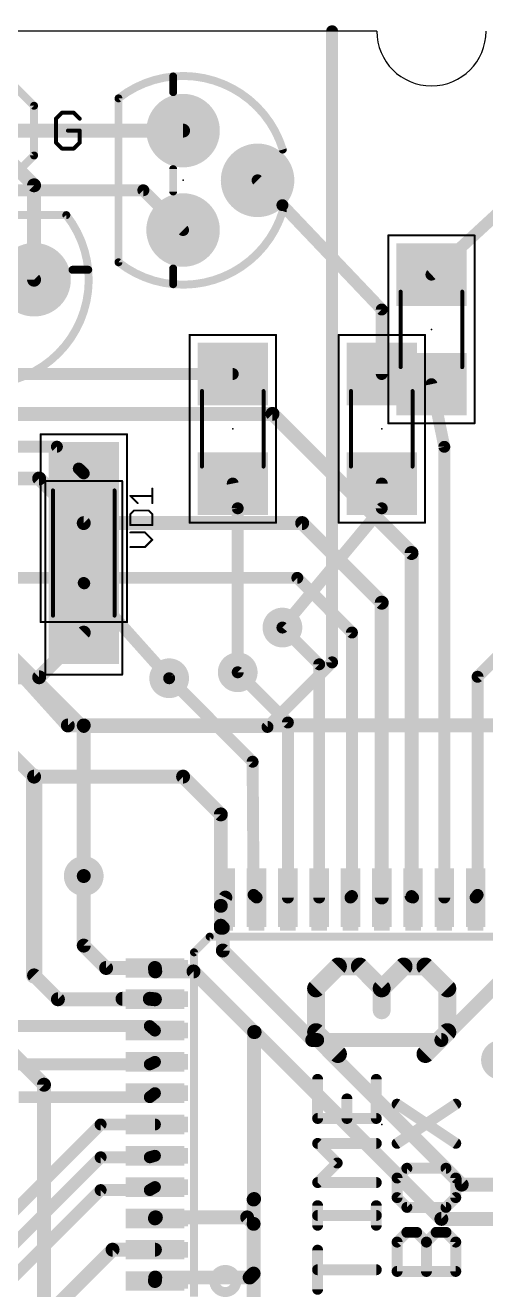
# Model space of a CAD drawing. Extents: x 0 to 91.2, y 0 to 65.1.
# Drawn here: x 22.64 to 34.41, y 32.61 to 64.92 of the extents above; entities that cross this region are included whole.
import ezdxf

# ---------------------------------------------------------------- set-up
doc = ezdxf.new("R2010")
doc.units = 0
for name, color, linetype in [('1', 22, 'CONTINUOUS'), ('16', 175, 'CONTINUOUS'), ('17', 82, 'CONTINUOUS'), ('18', 82, 'CONTINUOUS'), ('20', 7, 'CONTINUOUS'), ('21', 253, 'CONTINUOUS'), ('23', 7, 'CONTINUOUS'), ('24', 7, 'CONTINUOUS'), ('25', 253, 'CONTINUOUS'), ('39', 22, 'CONTINUOUS'), ('40', 175, 'CONTINUOUS'), ('51', 253, 'CONTINUOUS'), ('52', 253, 'CONTINUOUS')]:
    doc.layers.add(name, color=color, linetype=linetype)

# ---------------------------------------------------------------- blocks, each defined once
blk = doc.blocks.new('RECT')
blk.add_solid([(-0.5, -0.5), (0.5, -0.5), (-0.5, 0.5), (0.5, 0.5)])
blk = doc.blocks.new('ROUNDP')
at = {"const_width": 0.5}
blk.add_lwpolyline([(0, -0.25, 1), (0, 0.25, 1), (0, -0.25)], format="xyb", dxfattribs=at)
blk = doc.blocks.new('ROUNDV')
at = {"const_width": 0.5}
blk.add_lwpolyline([(0, -0.25, 1), (0, 0.25, 1), (0, -0.25)], format="xyb", dxfattribs=at)

msp = doc.modelspace()

# ---------------------------------------------------------------- linework, layer by layer
at = {"layer": '1'}
for points, const_width in [([(26.67, 62.23), (21.717, 62.23)], 0.3556), ([(36.319, 61.595), (33.02, 58.55)], 0.3048), ([(18.034, 60.706), (25.654, 60.706)], 0.3048), ([(25.654, 60.706), (26.67, 59.69)], 0.3048), ([(22.86, 58.42), (21.336, 59.944)], 0.3556), ([(33.35, 54.15), (33.02, 55.75)], 0.3048), ([(17.269, 54.991), (28.956, 54.991)], 0.3556), ([(28.956, 54.991), (32.512, 51.435)], 0.3556), ([(33.35, 42.63), (33.35, 54.15)], 0.3048), ([(17.91, 53.34), (22.99, 53.34)], 0.3556), ([(22.99, 53.34), (24.13, 52.2)], 0.3556), ([(38.8112, 52.8828), (34.2011, 48.2727)], 0.3048), ([(24.13, 52.2), (29.715, 52.2)], 0.3556), ([(29.715, 52.2), (31.75, 50.165)], 0.3556), ([(32.512, 51.435), (32.512, 42.668)], 0.3556), ([(14.097, 50.8), (29.591, 50.8)], 0.3048), ([(29.591, 50.8), (30.988, 49.403)], 0.3048), ([(31.75, 50.165), (31.75, 42.63)], 0.3556), ([(22.99, 48.26), (24.13, 49.4)], 0.3556), ([(30.15, 48.59), (29.21, 49.53)], 0.3048), ([(30.988, 49.403), (30.988, 42.668)], 0.3048), ([(29.35, 47.104), (28.067, 48.387)], 0.3048), ([(30.15, 42.63), (30.15, 48.59)], 0.3048), ([(22.86, 45.72), (20.32, 48.26)], 0.3556), ([(20.32, 48.26), (22.99, 48.26)], 0.3556), ([(26.3144, 48.2346), (28.448, 46.101)], 0.3048), ([(34.2011, 48.2727), (34.2011, 42.6974)], 0.3048), ([(29.35, 42.63), (29.35, 47.104)], 0.3048), ([(28.448, 46.101), (28.4734, 42.6974)], 0.3048), ([(22.86, 40.64), (22.86, 45.72)], 0.4166), ([(26.67, 45.72), (22.86, 45.72)], 0.3556), ([(27.6352, 44.7548), (26.67, 45.72)], 0.3556), ([(27.6352, 42.418), (27.6352, 44.7548)], 0.3556), ([(24.13, 41.402), (24.13, 43.18)], 0.3556), ([(27.6352, 42.418), (27.75, 42.63)], 0.3556), ([(28.4734, 42.6974), (28.55, 42.63)], 0.3048), ([(30.988, 42.668), (30.95, 42.63)], 0.3048), ([(32.512, 42.668), (32.55, 42.63)], 0.3048), ([(34.2011, 42.6974), (34.15, 42.63)], 0.3048), ([(27.6352, 42.418), (27.6352, 41.91)], 0.3556), ([(27.6352, 41.91), (27.6352, 41.8592)], 0.3556), ([(27.686, 41.8592), (27.6352, 41.91)], 0.3556), ([(27.686, 41.275), (27.686, 41.8592)], 0.3556), ([(24.702, 40.83), (24.13, 41.402)], 0.3556), ([(29.972, 38.989), (27.686, 41.275)], 0.3556), ([(35.7378, 41.4528), (33.274, 38.989)], 0.3556), ([(23.47, 40.03), (22.86, 40.64)], 0.3556), ([(25.95, 40.83), (24.702, 40.83)], 0.3556), ([(25.9588, 40.7416), (25.95, 40.83)], 0.3556), ([(26.9367, 40.7416), (25.9588, 40.7416)], 0.3556), ([(28.4861, 39.1922), (26.9367, 40.7416)], 0.3556), ([(25.95, 40.03), (23.47, 40.03)], 0.3556), ([(25.8191, 40.0431), (25.1206, 40.0431)], 0.3556), ([(25.8191, 40.0431), (25.95, 40.03)], 0.3556), ([(20.2311, 39.3446), (25.8191, 39.3446)], 0.3048), ([(25.8191, 39.3446), (25.95, 39.23)], 0.3048), ([(28.4861, 39.1922), (28.4861, 34.925)], 0.3556), ([(28.4861, 39.1922), (28.4988, 39.1922)], 0.3556), ([(28.4988, 39.1922), (33.274, 34.417)], 0.3556), ([(29.972, 38.989), (30.099, 38.989)], 0.3556), ([(33.274, 38.989), (30.099, 38.989)], 0.3556), ([(30.099, 38.989), (33.7947, 35.2933)], 0.3556), ([(21.9075, 38.3667), (25.8191, 38.3667)], 0.3048), ([(25.8191, 38.3667), (25.95, 38.43)], 0.3048), ([(22.4663, 37.5285), (25.8191, 37.5285)], 0.3048), ([(25.8191, 37.5285), (25.95, 37.63)], 0.3048), ([(17.4371, 29.7053), (24.5618, 36.83)], 0.3048), ([(24.5618, 36.83), (25.95, 36.83)], 0.3048), ([(20.2311, 31.6611), (24.5618, 35.9918)], 0.3048), ([(24.5618, 35.9918), (25.8191, 35.9918)], 0.3048), ([(25.8191, 35.9918), (25.95, 36.03)], 0.3048), ([(21.4884, 32.0802), (24.5618, 35.1536)], 0.3048), ([(24.5618, 35.1536), (25.8191, 35.1536)], 0.3048), ([(25.8191, 35.1536), (25.95, 35.23)], 0.3048), ([(37.4142, 35.2933), (33.7947, 35.2933)], 0.3556), ([(28.4861, 34.925), (28.4734, 34.9123)], 0.3556), ([(28.4734, 34.29), (28.4734, 34.9123)], 0.3556), ([(25.9588, 34.4551), (25.95, 34.43)], 0.3556), ([(25.9751, 34.4551), (25.95, 34.43)], 0.3556), ([(25.9588, 34.4551), (28.3083, 34.4551)], 0.3556), ([(28.3083, 34.4551), (28.4734, 34.29)], 0.3556), ([(33.274, 34.417), (37.537, 34.417)], 0.3556), ([(28.4734, 33.02), (28.4734, 34.29)], 0.3556), ([(24.867, 33.63), (23.114, 31.877)], 0.3556), ([(25.95, 33.63), (24.867, 33.63)], 0.3556), ([(25.9588, 32.9184), (25.95, 32.83)], 0.3556), ([(25.9588, 32.9184), (28.3718, 32.9184)], 0.3556), ([(28.3718, 32.9184), (28.4734, 33.02)], 0.3556), ([(28.4734, 31.1023), (28.4734, 33.02)], 0.3556)]:
    msp.add_lwpolyline(points, dxfattribs=dict(at, const_width=const_width))
for points, const_width in [([(26.67, 62.1411, 1), (26.67, 62.3189)], 0.1778), ([(25.7079, 60.7599, 1), (25.6001, 60.6521)], 0.1524), ([(25.654, 60.6298, 1), (25.654, 60.7822)], 0.1524), ([(26.6161, 59.6361, 1), (26.7239, 59.7439)], 0.1524), ([(22.7971, 58.3571, 1), (22.9229, 58.4829)], 0.1778), ([(32.9683, 58.606, 1), (33.0717, 58.494)], 0.1524), ([(33.0946, 55.7654, 1), (32.9454, 55.7346)], 0.1524), ([(29.0189, 55.0539, 1), (28.8931, 54.9281)], 0.1778), ([(28.956, 54.9021, 1), (28.956, 55.0799)], 0.1778), ([(33.4262, 54.15, 1), (33.2738, 54.15)], 0.1524), ([(33.2754, 54.1346, 1), (33.4246, 54.1654)], 0.1524), ([(23.0529, 53.4029, 1), (22.9271, 53.2771)], 0.1778), ([(22.99, 53.2511, 1), (22.99, 53.4289)], 0.1778), ([(24.13, 52.2889, 1), (24.13, 52.1111)], 0.1778), ([(24.0671, 52.1371, 1), (24.1929, 52.2629)], 0.1778), ([(29.7779, 52.2629, 1), (29.6521, 52.1371)], 0.1778), ([(29.715, 52.1111, 1), (29.715, 52.2889)], 0.1778), ([(32.6009, 51.435, 1), (32.4231, 51.435)], 0.1778), ([(32.4491, 51.3721, 1), (32.5749, 51.4979)], 0.1778), ([(29.6449, 50.8539, 1), (29.5371, 50.7461)], 0.1524), ([(29.591, 50.7238, 1), (29.591, 50.8762)], 0.1524), ([(31.8389, 50.165, 1), (31.6611, 50.165)], 0.1778), ([(31.6871, 50.1021, 1), (31.8129, 50.2279)], 0.1778), ([(24.1929, 49.3371, 1), (24.0671, 49.4629)], 0.1778), ([(29.2639, 49.5839, 1), (29.1561, 49.4761)], 0.1524), ([(31.0642, 49.403, 1), (30.9118, 49.403)], 0.1524), ([(30.9341, 49.3491, 1), (31.0419, 49.4569)], 0.1524), ([(28.1209, 48.4409, 1), (28.0131, 48.3331)], 0.1524), ([(30.2262, 48.59, 1), (30.0738, 48.59)], 0.1524), ([(30.0961, 48.5361, 1), (30.2039, 48.6439)], 0.1524), ([(22.9271, 48.3229, 1), (23.0529, 48.1971)], 0.1778), ([(22.99, 48.1711, 1), (22.99, 48.3489)], 0.1778), ([(26.3683, 48.2885, 1), (26.2605, 48.1807)], 0.1524), ([(34.2773, 48.2727, 1), (34.1249, 48.2727)], 0.1524), ([(34.1472, 48.3266, 1), (34.255, 48.2188)], 0.1524), ([(29.4262, 47.104, 1), (29.2738, 47.104)], 0.1524), ([(29.2961, 47.0501, 1), (29.4039, 47.1579)], 0.1524), ([(28.5242, 46.1016, 1), (28.3718, 46.1004)], 0.1524), ([(28.3941, 46.0471, 1), (28.5019, 46.1549)], 0.1524), ([(22.9641, 45.72, 1), (22.7559, 45.72)], 0.2083), ([(22.86, 45.8089, 1), (22.86, 45.6311)], 0.1778), ([(26.7329, 45.7829, 1), (26.6071, 45.6571)], 0.1778), ([(26.67, 45.6311, 1), (26.67, 45.8089)], 0.1778), ([(22.7971, 45.6571, 1), (22.9229, 45.7829)], 0.1778), ([(27.7241, 44.7548, 1), (27.5463, 44.7548)], 0.1778), ([(27.5723, 44.6919, 1), (27.6981, 44.8177)], 0.1778), ([(24.2189, 43.18, 1), (24.0411, 43.18)], 0.1778), ([(27.8282, 42.5877, 1), (27.6718, 42.6723)], 0.1778), ([(28.5237, 42.7546, 1), (28.4231, 42.6402)], 0.1524), ([(28.3972, 42.6968, 1), (28.5496, 42.698)], 0.1524), ([(28.4997, 42.5728, 1), (28.6003, 42.6872)], 0.1524), ([(29.2738, 42.63, 1), (29.4262, 42.63)], 0.1524), ([(30.0738, 42.63, 1), (30.2262, 42.63)], 0.1524), ([(30.8961, 42.6839, 1), (31.0039, 42.5761)], 0.1524), ([(30.9118, 42.668, 1), (31.0642, 42.668)], 0.1524), ([(31.0419, 42.6141, 1), (30.9341, 42.7219)], 0.1524), ([(31.6611, 42.63, 1), (31.8389, 42.63)], 0.1778), ([(32.4231, 42.668, 1), (32.6009, 42.668)], 0.1778), ([(32.5659, 42.7219, 1), (32.4581, 42.6141)], 0.1524), ([(32.4961, 42.5761, 1), (32.6039, 42.6839)], 0.1524), ([(33.2738, 42.63, 1), (33.4262, 42.63)], 0.1524), ([(34.0893, 42.676, 1), (34.2107, 42.584)], 0.1524), ([(34.1249, 42.6974, 1), (34.2773, 42.6974)], 0.1524), ([(34.2618, 42.6514, 1), (34.1404, 42.7434)], 0.1524), ([(27.7241, 42.418, 1), (27.5463, 42.418)], 0.1778), ([(27.557, 42.4603, 1), (27.7134, 42.3757)], 0.1778), ([(27.5463, 42.418, 1), (27.7241, 42.418)], 0.1778), ([(27.6981, 41.9729, 1), (27.5723, 41.8471)], 0.1778), ([(27.7241, 41.91, 1), (27.5463, 41.91)], 0.1778), ([(27.7749, 41.8592, 1), (27.5971, 41.8592)], 0.1778), ([(27.6231, 41.7963, 1), (27.7489, 41.9221)], 0.1778), ([(27.5463, 41.91, 1), (27.7241, 41.91)], 0.1778), ([(27.5463, 41.8592, 1), (27.7241, 41.8592)], 0.1778), ([(24.1929, 41.4649, 1), (24.0671, 41.3391)], 0.1778), ([(24.0411, 41.402, 1), (24.2189, 41.402)], 0.1778), ([(27.7489, 41.3379, 1), (27.6231, 41.2121)], 0.1778), ([(27.5971, 41.275, 1), (27.7749, 41.275)], 0.1778), ([(22.7559, 40.64, 1), (22.9641, 40.64)], 0.2083), ([(22.9229, 40.7029, 1), (22.7971, 40.5771)], 0.1778), ([(24.702, 40.9189, 1), (24.702, 40.7411)], 0.1778), ([(24.6391, 40.7671, 1), (24.7649, 40.8929)], 0.1778), ([(26.0385, 40.8388, 1), (25.8615, 40.8212)], 0.1778), ([(25.9588, 40.8305, 1), (25.9588, 40.6527)], 0.1778), ([(25.8703, 40.7328, 1), (26.0473, 40.7504)], 0.1778), ([(25.95, 40.7411, 1), (25.95, 40.9189)], 0.1778), ([(26.9996, 40.8045, 1), (26.8738, 40.6787)], 0.1778), ([(26.9367, 40.6527, 1), (26.9367, 40.8305)], 0.1778), ([(23.47, 40.1189, 1), (23.47, 39.9411)], 0.1778), ([(23.4071, 39.9671, 1), (23.5329, 40.0929)], 0.1778), ([(25.1206, 40.132, 1), (25.1206, 39.9542)], 0.1778), ([(25.828, 40.1316, 1), (25.8102, 39.9546)], 0.1778), ([(25.8191, 39.9542, 1), (25.8191, 40.132)], 0.1778), ([(25.9411, 39.9415, 1), (25.9589, 40.1185)], 0.1778), ([(25.95, 39.9411, 1), (25.95, 40.1189)], 0.1778), ([(25.8693, 39.4019, 1), (25.7689, 39.2873)], 0.1524), ([(25.8191, 39.2684, 1), (25.8191, 39.4208)], 0.1524), ([(25.8998, 39.1727, 1), (26.0002, 39.2873)], 0.1524), ([(28.575, 39.1922, 1), (28.3972, 39.1922)], 0.1778), ([(28.4861, 39.2811, 1), (28.4861, 39.1033)], 0.1778), ([(28.5617, 39.2551, 1), (28.4359, 39.1293)], 0.1778), ([(28.4232, 39.1293, 1), (28.549, 39.2551)], 0.1778), ([(28.4988, 39.1033, 1), (28.4988, 39.2811)], 0.1778), ([(29.972, 39.0779, 1), (29.972, 38.9001)], 0.1778), ([(29.9091, 38.9261, 1), (30.0349, 39.0519)], 0.1778), ([(30.1619, 39.0519, 1), (30.0361, 38.9261)], 0.1778), ([(30.099, 39.0779, 1), (30.099, 38.9001)], 0.1778), ([(30.099, 38.9001, 1), (30.099, 39.0779)], 0.1778), ([(33.2111, 39.0519, 1), (33.3369, 38.9261)], 0.1778), ([(33.274, 38.9001, 1), (33.274, 39.0779)], 0.1778), ([(25.7859, 38.4353, 1), (25.8523, 38.2981)], 0.1524), ([(25.8191, 38.2905, 1), (25.8191, 38.4429)], 0.1524), ([(25.9832, 38.3614, 1), (25.9168, 38.4986)], 0.1524), ([(25.7724, 37.5887, 1), (25.8658, 37.4683)], 0.1524), ([(25.8191, 37.4523, 1), (25.8191, 37.6047)], 0.1524), ([(25.9967, 37.5698, 1), (25.9033, 37.6902)], 0.1524), ([(24.5618, 36.9062, 1), (24.5618, 36.7538)], 0.1524), ([(24.6157, 36.7761, 1), (24.5079, 36.8839)], 0.1524), ([(25.95, 36.7538, 1), (25.95, 36.9062)], 0.1524), ([(24.5618, 36.068, 1), (24.5618, 35.9156)], 0.1524), ([(24.6157, 35.9379, 1), (24.5079, 36.0457)], 0.1524), ([(25.7978, 36.0649, 1), (25.8404, 35.9187)], 0.1524), ([(25.8191, 35.9156, 1), (25.8191, 36.068)], 0.1524), ([(25.9713, 35.9569, 1), (25.9287, 36.1031)], 0.1524), ([(24.5618, 35.2298, 1), (24.5618, 35.0774)], 0.1524), ([(24.6157, 35.0997, 1), (24.5079, 35.2075)], 0.1524), ([(25.7807, 35.2194, 1), (25.8575, 35.0878)], 0.1524), ([(25.8191, 35.0774, 1), (25.8191, 35.2298)], 0.1524), ([(25.9884, 35.1642, 1), (25.9116, 35.2958)], 0.1524), ([(33.7947, 35.3822, 1), (33.7947, 35.2044)], 0.1778), ([(33.7318, 35.2304, 1), (33.8576, 35.3562)], 0.1778), ([(28.4105, 34.9752, 1), (28.5363, 34.8494)], 0.1778), ([(28.5623, 34.9123, 1), (28.3845, 34.9123)], 0.1778), ([(28.3972, 34.925, 1), (28.575, 34.925)], 0.1778), ([(28.549, 34.8621, 1), (28.4232, 34.9879)], 0.1778), ([(25.8871, 34.4929, 1), (26.0129, 34.3671)], 0.1778), ([(25.9588, 34.544, 1), (25.9588, 34.3662)], 0.1778), ([(26.0427, 34.4257, 1), (25.8749, 34.4845)], 0.1778), ([(26.038, 34.3922, 1), (25.9122, 34.518)], 0.1778), ([(28.3712, 34.518, 1), (28.2454, 34.3922)], 0.1778), ([(28.3083, 34.3662, 1), (28.3083, 34.544)], 0.1778), ([(33.274, 34.5059, 1), (33.274, 34.3281)], 0.1778), ([(25.8661, 34.4594, 1), (26.0339, 34.4006)], 0.1778), ([(28.5623, 34.29, 1), (28.3845, 34.29)], 0.1778), ([(28.3845, 34.29, 1), (28.5623, 34.29)], 0.1778), ([(28.4105, 34.2271, 1), (28.5363, 34.3529)], 0.1778), ([(33.2111, 34.3541, 1), (33.3369, 34.4799)], 0.1778), ([(24.867, 33.7189, 1), (24.867, 33.5411)], 0.1778), ([(24.9299, 33.5671, 1), (24.8041, 33.6929)], 0.1778), ([(25.95, 33.5411, 1), (25.95, 33.7189)], 0.1778), ([(25.9588, 33.0073, 1), (25.9588, 32.8295)], 0.1778), ([(26.0473, 32.9096, 1), (25.8703, 32.9272)], 0.1778), ([(28.3089, 32.9813, 1), (28.4347, 32.8555)], 0.1778), ([(28.3718, 32.8295, 1), (28.3718, 33.0073)], 0.1778), ([(28.5623, 33.02, 1), (28.3845, 33.02)], 0.1778), ([(28.3845, 33.02, 1), (28.5623, 33.02)], 0.1778), ([(28.5363, 32.9571, 1), (28.4105, 33.0829)], 0.1778), ([(25.8615, 32.8388, 1), (26.0385, 32.8212)], 0.1778)]:
    msp.add_lwpolyline(points, format="xyb", dxfattribs=dict(at, const_width=const_width))
at = {"layer": '16'}
for points, const_width in [([(21.59, 62.103), (22.86, 60.833)], 0.3556), ([(29.21, 60.325), (28.575, 60.96)], 0.3048), ([(22.86, 60.833), (22.86, 58.42)], 0.3556), ([(31.75, 57.658), (29.21, 60.325)], 0.3048), ([(31.75, 56.01), (31.75, 57.658)], 0.3048), ([(27.94, 56.01), (22.095, 56.01)], 0.3048), ([(23.4442, 54.1528), (19.7231, 54.1528)], 0.3048), ([(24.003, 53.594), (23.4442, 54.1528)], 0.3048), ([(24.003, 53.594), (24.13, 53.47)], 0.3048), ([(28.067, 52.578), (27.94, 53.21)], 0.3048), ([(31.75, 52.578), (31.75, 53.21)], 0.3048), ([(28.067, 48.387), (28.067, 52.578)], 0.3048), ([(29.21, 49.53), (31.75, 52.578)], 0.3048), ([(20.1549, 50.9778), (23.7236, 47.0281)], 0.3556), ([(24.1427, 50.6603), (24.13, 50.67)], 0.3048), ([(24.1427, 50.6603), (26.3144, 48.2346)], 0.3048), ([(23.7236, 47.0281), (24.13, 47.0281)], 0.3556), ([(24.13, 47.0281), (37.6936, 47.0281)], 0.3556), ([(24.13, 43.18), (24.13, 47.0281)], 0.3556), ([(23.114, 37.846), (20.955, 40.005)], 0.3556), ([(23.114, 31.877), (23.114, 37.846)], 0.3556)]:
    msp.add_lwpolyline(points, dxfattribs=dict(at, const_width=const_width))
for points, const_width in [([(28.6289, 61.0139, 1), (28.5211, 60.9061)], 0.1524), ([(22.9489, 60.833, 1), (22.7711, 60.833)], 0.1778), ([(22.7971, 60.7701, 1), (22.9229, 60.8959)], 0.1778), ([(29.2652, 60.3776, 1), (29.1548, 60.2724)], 0.1524), ([(29.1561, 60.2711, 1), (29.2639, 60.3789)], 0.1524), ([(22.7711, 58.42, 1), (22.9489, 58.42)], 0.1778), ([(31.8262, 57.658, 1), (31.6738, 57.658)], 0.1524), ([(31.6948, 57.6054, 1), (31.8052, 57.7106)], 0.1524), ([(27.94, 55.9338, 1), (27.94, 56.0862)], 0.1524), ([(31.6738, 56.01, 1), (31.8262, 56.01)], 0.1524), ([(23.4981, 54.2067, 1), (23.3903, 54.0989)], 0.1524), ([(23.4442, 54.0766, 1), (23.4442, 54.229)], 0.1524), ([(24.0562, 53.6485, 1), (23.9498, 53.5395)], 0.1524), ([(23.9491, 53.5401, 1), (24.0569, 53.6479)], 0.1524), ([(24.0768, 53.4155, 1), (24.1832, 53.5245)], 0.1524), ([(28.0147, 53.225, 1), (27.8653, 53.195)], 0.1524), ([(31.8262, 53.21, 1), (31.6738, 53.21)], 0.1524), ([(28.1432, 52.578, 1), (27.9908, 52.578)], 0.1524), ([(31.8085, 52.5292, 1), (31.6915, 52.6268)], 0.1524), ([(27.9923, 52.563, 1), (28.1417, 52.593)], 0.1524), ([(31.6738, 52.578, 1), (31.8262, 52.578)], 0.1524), ([(24.1763, 50.7306, 1), (24.0837, 50.6094)], 0.1524), ([(24.1995, 50.7111, 1), (24.0859, 50.6095)], 0.1524), ([(24.0964, 50.5997, 1), (24.189, 50.7209)], 0.1524), ([(29.1515, 49.5788, 1), (29.2685, 49.4812)], 0.1524), ([(26.2576, 48.1838, 1), (26.3712, 48.2854)], 0.1524), ([(27.9908, 48.387, 1), (28.1432, 48.387)], 0.1524), ([(23.7236, 47.117, 1), (23.7236, 46.9392)], 0.1778), ([(24.13, 47.117, 1), (24.13, 46.9392)], 0.1778), ([(24.2189, 47.0281, 1), (24.0411, 47.0281)], 0.1778), ([(24.13, 46.9392, 1), (24.13, 47.117)], 0.1778), ([(23.6576, 46.9685, 1), (23.7896, 47.0877)], 0.1778), ([(24.0411, 43.18, 1), (24.2189, 43.18)], 0.1778), ([(23.2029, 37.846, 1), (23.0251, 37.846)], 0.1778), ([(23.0511, 37.7831, 1), (23.1769, 37.9089)], 0.1778)]:
    msp.add_lwpolyline(points, format="xyb", dxfattribs=dict(at, const_width=const_width))
at = {"layer": '20'}
msp.add_line((31.623, 64.77), (0.584, 64.77), dxfattribs=at)
msp.add_arc((33.02, 64.77), 1.397, 180, 0, dxfattribs=at)
at = {"layer": '21'}
for points, const_width in [([(30.48, 48.641), (30.48, 64.77)], 0.3048), ([(26.416, 63.6149), (26.416, 63.2137)], 0.2032), ([(22.86, 62.865), (22.225, 63.5)], 0.2032), ([(25.019, 63.0545), (25.019, 58.8655)], 0.2032), ([(22.86, 61.595), (22.86, 62.865)], 0.2032), ([(23.5713, 62.688), (23.4188, 62.5355)], 0.1016), ([(23.8764, 62.688), (23.5713, 62.688)], 0.1016), ([(24.0289, 62.5355), (23.8764, 62.688)], 0.1016), ([(23.4188, 62.5355), (23.4188, 61.9253)], 0.1016), ([(24.0289, 62.2304), (23.7239, 62.2304)], 0.1016), ([(24.0289, 61.9253), (24.0289, 62.2304)], 0.1016), ([(23.4188, 61.9253), (23.5713, 61.7728)], 0.1016), ([(23.5713, 61.7728), (23.8764, 61.7728)], 0.1016), ([(23.8764, 61.7728), (24.0289, 61.9253)], 0.1016), ([(22.225, 60.96), (22.86, 61.595)], 0.2032), ([(26.416, 61.2463), (26.416, 60.6737)], 0.2032), ([(23.6845, 60.071), (19.4955, 60.071)], 0.2032), ([(24.2449, 58.674), (23.8437, 58.674)], 0.2032), ([(26.416, 58.7063), (26.416, 58.3051)], 0.2032), ([(22.352, 48.768), (24.13, 46.99)], 0.3048), ([(28.829, 46.99), (30.48, 48.641)], 0.3048), ([(24.13, 46.99), (28.829, 46.99)], 0.3048), ([(26.95, 41.23), (27.35, 41.63)], 0.2032), ([(27.35, 41.63), (36.15, 41.63)], 0.2032), ([(26.95, 32.43), (26.95, 41.23)], 0.2032), ([(30.0707, 40.3082), (30.63, 40.8675)], 0.4572), ([(30.63, 40.8675), (31.1893, 40.8675)], 0.4572), ([(31.1893, 40.8675), (31.7486, 40.3082)], 0.4572), ([(31.7486, 40.3082), (32.3078, 40.8675)], 0.4572), ([(32.3078, 40.8675), (32.8671, 40.8675)], 0.4572), ([(32.8671, 40.8675), (33.4264, 40.3082)], 0.4572), ([(30.0707, 39.1897), (30.0707, 40.3082)], 0.4572), ([(31.7486, 40.3082), (31.7486, 39.749)], 0.4572), ([(33.4264, 40.3082), (33.4264, 39.1897)], 0.4572), ([(30.63, 38.6304), (30.0707, 39.1897)], 0.4572), ([(33.4264, 39.1897), (32.8671, 38.6304)], 0.4572), ([(30.1104, 37.9835), (30.1104, 36.9835)], 0.2794), ([(31.6103, 36.9835), (31.6103, 37.9835)], 0.2794), ([(30.8604, 36.9835), (30.8604, 37.4835)], 0.2794), ([(32.1424, 36.3485), (33.6423, 37.3485)], 0.2794), ([(32.1424, 37.3485), (33.6423, 36.3485)], 0.2794), ([(30.1104, 36.9835), (31.6103, 36.9835)], 0.2794), ([(30.6104, 35.8463), (30.1104, 36.3463)], 0.2794), ([(30.1104, 36.3463), (31.6103, 36.3463)], 0.2794), ([(30.1104, 35.3464), (30.6104, 35.8463)], 0.2794), ([(32.3924, 35.7113), (32.1424, 35.4613)], 0.2794), ([(32.1424, 35.4613), (32.1424, 34.9614)], 0.2794), ([(33.3923, 35.7113), (32.3924, 35.7113)], 0.2794), ([(33.6423, 35.4613), (33.3923, 35.7113)], 0.2794), ([(33.6423, 34.9614), (33.6423, 35.4613)], 0.2794), ([(31.6103, 35.3464), (30.1104, 35.3464)], 0.2794), ([(32.1424, 34.9614), (32.3924, 34.7114)], 0.2794), ([(33.3923, 34.7114), (33.6423, 34.9614)], 0.2794), ([(30.1104, 34.2549), (30.1104, 34.7549)], 0.2794), ([(31.6103, 34.5049), (30.1104, 34.5049)], 0.2794), ([(31.6103, 34.2549), (31.6103, 34.7549)], 0.2794), ([(32.3924, 34.7114), (33.3923, 34.7114)], 0.2794), ([(32.1424, 33.8242), (32.3924, 34.0741)], 0.2794), ([(32.1424, 33.0742), (32.1424, 33.8242)], 0.2794), ([(32.3924, 34.0741), (32.6424, 34.0741)], 0.2794), ([(32.6424, 34.0741), (32.8924, 33.8242)], 0.2794), ([(32.8924, 33.8242), (33.1423, 34.0741)], 0.2794), ([(32.8924, 33.0742), (32.8924, 33.8242)], 0.2794), ([(33.1423, 34.0741), (33.3923, 34.0741)], 0.2794), ([(33.3923, 34.0741), (33.6423, 33.8242)], 0.2794), ([(33.6423, 33.8242), (33.6423, 33.0742)], 0.2794), ([(30.1104, 32.6178), (30.1104, 33.6177)], 0.2794), ([(31.6103, 33.1177), (30.1104, 33.1177)], 0.2794), ([(33.6423, 33.0742), (32.1424, 33.0742)], 0.2794)]:
    msp.add_lwpolyline(points, dxfattribs=dict(at, const_width=const_width))
for points, const_width in [([(30.5562, 64.77, 1), (30.4038, 64.77)], 0.1524), ([(29.2185, 61.7463, 0.5267), (25.019, 63.0546)], 0.2032), ([(26.4668, 63.6149, 1), (26.3652, 63.6149)], 0.1016), ([(25.0698, 63.0545, 1), (24.9682, 63.0545)], 0.1016), ([(24.9876, 63.0945, 1), (25.0504, 63.0147)], 0.1016), ([(26.3652, 63.2137, 1), (26.4668, 63.2137)], 0.1016), ([(22.9108, 62.865, 1), (22.8092, 62.865)], 0.1016), ([(22.8241, 62.8291, 1), (22.8959, 62.9009)], 0.1016), ([(23.5713, 62.7134, 1), (23.5713, 62.6626)], 0.0508), ([(23.5893, 62.67, 1), (23.5534, 62.7059)], 0.0508), ([(23.8944, 62.7059, 1), (23.8584, 62.67)], 0.0508), ([(23.8764, 62.6626, 1), (23.8764, 62.7134)], 0.0508), ([(23.4442, 62.5355, 1), (23.3934, 62.5355)], 0.0508), ([(23.4008, 62.5534, 1), (23.4368, 62.5175)], 0.0508), ([(24.011, 62.5175, 1), (24.0469, 62.5534)], 0.0508), ([(23.7239, 62.2558, 1), (23.7239, 62.205)], 0.0508), ([(24.0543, 62.2304, 1), (24.0035, 62.2304)], 0.0508), ([(24.0289, 62.205, 1), (24.0289, 62.2558)], 0.0508), ([(23.4368, 61.9433, 1), (23.4008, 61.9074)], 0.0508), ([(23.3934, 61.9253, 1), (23.4442, 61.9253)], 0.0508), ([(23.5713, 61.7982, 1), (23.5713, 61.7474)], 0.0508), ([(23.5534, 61.7548, 1), (23.5893, 61.7908)], 0.0508), ([(23.8584, 61.7908, 1), (23.8944, 61.7548)], 0.0508), ([(23.8764, 61.7474, 1), (23.8764, 61.7982)], 0.0508), ([(24.0035, 61.9253, 1), (24.0543, 61.9253)], 0.0508), ([(24.0469, 61.9074, 1), (24.011, 61.9433)], 0.0508), ([(29.17, 61.7313, 1), (29.267, 61.7613)], 0.1016), ([(22.8092, 61.595, 1), (22.9108, 61.595)], 0.1016), ([(22.8959, 61.5591, 1), (22.8241, 61.6309)], 0.1016), ([(26.4668, 61.2463, 1), (26.3652, 61.2463)], 0.1016), ([(26.3652, 60.6737, 1), (26.4668, 60.6737)], 0.1016), ([(22.3763, 55.8715, 0.5267), (23.6846, 60.071)], 0.2032), ([(23.7245, 60.1024, 1), (23.6447, 60.0396)], 0.1016), ([(23.6845, 60.0202, 1), (23.6845, 60.1218)], 0.1016), ([(25.019, 58.8655, 0.5267), (29.2184, 60.1737)], 0.2032), ([(29.2669, 60.1587, 1), (29.1699, 60.1887)], 0.1016), ([(25.0504, 58.9054, 1), (24.9876, 58.8256)], 0.1016), ([(24.9682, 58.8655, 1), (25.0698, 58.8655)], 0.1016), ([(23.8437, 58.7248, 1), (23.8437, 58.6232)], 0.1016), ([(24.2449, 58.6232, 1), (24.2449, 58.7248)], 0.1016), ([(26.4668, 58.7063, 1), (26.3652, 58.7063)], 0.1016), ([(26.3652, 58.3051, 1), (26.4668, 58.3051)], 0.1016), ([(30.4038, 48.641, 1), (30.5562, 48.641)], 0.1524), ([(30.5339, 48.5871, 1), (30.4261, 48.6949)], 0.1524), ([(24.13, 47.0662, 1), (24.13, 46.9138)], 0.1524), ([(24.0761, 46.9361, 1), (24.1839, 47.0439)], 0.1524), ([(28.7751, 47.0439, 1), (28.8829, 46.9361)], 0.1524), ([(28.829, 46.9138, 1), (28.829, 47.0662)], 0.1524), ([(27.35, 41.6808, 1), (27.35, 41.5792)], 0.1016), ([(27.3859, 41.5941, 1), (27.3141, 41.6659)], 0.1016), ([(27.0008, 41.23, 1), (26.8992, 41.23)], 0.1016), ([(26.9141, 41.2659, 1), (26.9859, 41.1941)], 0.1016), ([(30.63, 40.9818, 1), (30.63, 40.7532)], 0.2286), ([(30.7108, 40.7867, 1), (30.5492, 40.9483)], 0.2286), ([(31.2701, 40.9483, 1), (31.1085, 40.7867)], 0.2286), ([(31.1893, 40.7532, 1), (31.1893, 40.9818)], 0.2286), ([(32.3078, 40.9818, 1), (32.3078, 40.7532)], 0.2286), ([(32.3887, 40.7867, 1), (32.227, 40.9483)], 0.2286), ([(32.9479, 40.9483, 1), (32.7863, 40.7867)], 0.2286), ([(32.8671, 40.7532, 1), (32.8671, 40.9818)], 0.2286), ([(30.185, 40.3082, 1), (29.9564, 40.3082)], 0.2286), ([(29.9899, 40.3891, 1), (30.1516, 40.2274)], 0.2286), ([(31.6677, 40.3891, 1), (31.8294, 40.2274)], 0.2286), ([(31.8629, 40.3082, 1), (31.6343, 40.3082)], 0.2286), ([(31.6677, 40.2274, 1), (31.8294, 40.3891)], 0.2286), ([(33.5407, 40.3082, 1), (33.3121, 40.3082)], 0.2286), ([(33.3456, 40.2274, 1), (33.5072, 40.3891)], 0.2286), ([(31.6343, 39.749, 1), (31.8629, 39.749)], 0.2286), ([(30.1516, 39.2705, 1), (29.9899, 39.1089)], 0.2286), ([(29.9564, 39.1897, 1), (30.185, 39.1897)], 0.2286), ([(33.3121, 39.1897, 1), (33.5407, 39.1897)], 0.2286), ([(33.5072, 39.1089, 1), (33.3456, 39.2705)], 0.2286), ([(30.5492, 38.5496, 1), (30.7108, 38.7112)], 0.2286), ([(32.7863, 38.7112, 1), (32.9479, 38.5496)], 0.2286), ([(30.1803, 37.9835, 1), (30.0406, 37.9835)], 0.1397), ([(31.6802, 37.9835, 1), (31.5405, 37.9835)], 0.1397), ([(30.9302, 37.4835, 1), (30.7905, 37.4835)], 0.1397), ([(32.1812, 37.4066, 1), (32.1037, 37.2903)], 0.1397), ([(33.681, 37.2903, 1), (33.6036, 37.4066)], 0.1397), ([(30.1104, 37.0534, 1), (30.1104, 36.9137)], 0.1397), ([(30.0406, 36.9835, 1), (30.1803, 36.9835)], 0.1397), ([(30.7905, 36.9835, 1), (30.9302, 36.9835)], 0.1397), ([(31.5405, 36.9835, 1), (31.6802, 36.9835)], 0.1397), ([(31.6103, 36.9137, 1), (31.6103, 37.0534)], 0.1397), ([(30.1598, 36.3957, 1), (30.061, 36.2969)], 0.1397), ([(30.1104, 36.4161, 1), (30.1104, 36.2764)], 0.1397), ([(31.6103, 36.2764, 1), (31.6103, 36.4161)], 0.1397), ([(32.1037, 36.4067, 1), (32.1812, 36.2904)], 0.1397), ([(33.6036, 36.2904, 1), (33.681, 36.4067)], 0.1397), ([(30.6598, 35.7969, 1), (30.561, 35.8957)], 0.1397), ([(30.561, 35.7969, 1), (30.6598, 35.8957)], 0.1397), ([(32.2123, 35.4613, 1), (32.0726, 35.4613)], 0.1397), ([(32.093, 35.5107, 1), (32.1918, 35.4119)], 0.1397), ([(32.3924, 35.7812, 1), (32.3924, 35.6414)], 0.1397), ([(32.4418, 35.6619, 1), (32.343, 35.7607)], 0.1397), ([(33.4417, 35.7607, 1), (33.3429, 35.6619)], 0.1397), ([(33.3923, 35.6414, 1), (33.3923, 35.7812)], 0.1397), ([(33.7122, 35.4613, 1), (33.5724, 35.4613)], 0.1397), ([(33.5929, 35.4119, 1), (33.6917, 35.5107)], 0.1397), ([(30.1104, 35.4162, 1), (30.1104, 35.2765)], 0.1397), ([(30.061, 35.3958, 1), (30.1598, 35.297)], 0.1397), ([(31.6103, 35.2765, 1), (31.6103, 35.4162)], 0.1397), ([(32.1918, 35.0108, 1), (32.093, 34.912)], 0.1397), ([(32.0726, 34.9614, 1), (32.2123, 34.9614)], 0.1397), ([(33.5724, 34.9614, 1), (33.7122, 34.9614)], 0.1397), ([(33.6917, 34.912, 1), (33.5929, 35.0108)], 0.1397), ([(30.1104, 34.5748, 1), (30.1104, 34.4351)], 0.1397), ([(30.1803, 34.7549, 1), (30.0406, 34.7549)], 0.1397), ([(31.6802, 34.7549, 1), (31.5405, 34.7549)], 0.1397), ([(31.6103, 34.4351, 1), (31.6103, 34.5748)], 0.1397), ([(32.3924, 34.7812, 1), (32.3924, 34.6415)], 0.1397), ([(32.343, 34.662, 1), (32.4418, 34.7608)], 0.1397), ([(33.3429, 34.7608, 1), (33.4417, 34.662)], 0.1397), ([(33.3923, 34.6415, 1), (33.3923, 34.7812)], 0.1397), ([(30.0406, 34.2549, 1), (30.1803, 34.2549)], 0.1397), ([(31.5405, 34.2549, 1), (31.6802, 34.2549)], 0.1397), ([(32.2123, 33.8242, 1), (32.0726, 33.8242)], 0.1397), ([(32.093, 33.8736, 1), (32.1918, 33.7748)], 0.1397), ([(32.3924, 34.144, 1), (32.3924, 34.0043)], 0.1397), ([(32.4418, 34.0248, 1), (32.343, 34.1235)], 0.1397), ([(32.6918, 34.1235, 1), (32.593, 34.0248)], 0.1397), ([(32.6424, 34.0043, 1), (32.6424, 34.144)], 0.1397), ([(32.9622, 33.8242, 1), (32.8225, 33.8242)], 0.1397), ([(32.843, 33.8736, 1), (32.9418, 33.7748)], 0.1397), ([(32.843, 33.7748, 1), (32.9418, 33.8736)], 0.1397), ([(33.1423, 34.144, 1), (33.1423, 34.0043)], 0.1397), ([(33.1917, 34.0248, 1), (33.0929, 34.1235)], 0.1397), ([(33.4417, 34.1235, 1), (33.3429, 34.0248)], 0.1397), ([(33.3923, 34.0043, 1), (33.3923, 34.144)], 0.1397), ([(33.7122, 33.8242, 1), (33.5724, 33.8242)], 0.1397), ([(33.5929, 33.7748, 1), (33.6917, 33.8736)], 0.1397), ([(30.1803, 33.6177, 1), (30.0406, 33.6177)], 0.1397), ([(27.75, 32.5473, 1), (27.75, 33.1127, 1), (27.75, 32.5473)], 0.254), ([(30.1104, 33.1876, 1), (30.1104, 33.0479)], 0.1397), ([(31.6103, 33.0479, 1), (31.6103, 33.1876)], 0.1397), ([(32.1424, 33.1441, 1), (32.1424, 33.0044)], 0.1397), ([(32.0726, 33.0742, 1), (32.2123, 33.0742)], 0.1397), ([(32.8225, 33.0742, 1), (32.9622, 33.0742)], 0.1397), ([(33.5724, 33.0742, 1), (33.7122, 33.0742)], 0.1397), ([(33.6423, 33.0044, 1), (33.6423, 33.1441)], 0.1397), ([(30.0406, 32.6178, 1), (30.1803, 32.6178)], 0.1397)]:
    msp.add_lwpolyline(points, format="xyb", dxfattribs=dict(at, const_width=const_width))
at = {"layer": '23'}
for p in [(26.67, 60.96), (33.02, 57.15), (24.13, 50.8), (31.75, 36.83)]:
    msp.add_point(p, dxfattribs=at)
at = {"layer": '24'}
for p in [(27.94, 54.61), (31.75, 54.61), (24.13, 52.07)]:
    msp.add_point(p, dxfattribs=at)
at = {"layer": '25', "const_width": 0.0508}
for points in [[(25.8826, 52.71), (25.8826, 53.0829)], [(25.5098, 52.71), (25.3233, 52.8964)], [(25.3233, 52.8964), (25.8826, 52.8964)], [(25.4165, 52.5216), (25.3233, 52.4283)], [(25.3233, 52.4283), (25.3233, 52.1487)], [(25.7894, 52.5216), (25.4165, 52.5216)], [(25.8826, 52.4283), (25.7894, 52.5216)], [(25.8826, 52.1487), (25.8826, 52.4283)], [(25.3233, 52.1487), (25.8826, 52.1487)], [(25.6962, 51.9603), (25.3233, 51.9603)], [(25.8826, 51.7738), (25.6962, 51.9603)], [(25.6962, 51.5874), (25.8826, 51.7738)], [(25.3233, 51.5874), (25.6962, 51.5874)]]:
    msp.add_lwpolyline(points, dxfattribs=at)
at = {"layer": '25', "const_width": 0.0254}
for points in [[(25.8953, 53.0829, 1), (25.8699, 53.0829)], [(25.3323, 52.9054, 1), (25.3143, 52.8875)], [(25.3233, 52.9091, 1), (25.3233, 52.8837)], [(25.5008, 52.701, 1), (25.5187, 52.719)], [(25.8699, 52.71, 1), (25.8953, 52.71)], [(25.8826, 52.8837, 1), (25.8826, 52.9091)], [(25.336, 52.4283, 1), (25.3106, 52.4283)], [(25.3143, 52.4373, 1), (25.3323, 52.4194)], [(25.4165, 52.5343, 1), (25.4165, 52.5089)], [(25.4255, 52.5126, 1), (25.4076, 52.5305)], [(25.7984, 52.5305, 1), (25.7804, 52.5126)], [(25.7894, 52.5089, 1), (25.7894, 52.5343)], [(25.8953, 52.4283, 1), (25.8699, 52.4283)], [(25.8736, 52.4194, 1), (25.8916, 52.4373)], [(25.3233, 52.1614, 1), (25.3233, 52.136)], [(25.3106, 52.1487, 1), (25.336, 52.1487)], [(25.8699, 52.1487, 1), (25.8953, 52.1487)], [(25.8826, 52.136, 1), (25.8826, 52.1614)], [(25.3233, 51.973, 1), (25.3233, 51.9475)], [(25.7052, 51.9692, 1), (25.6872, 51.9513)], [(25.6962, 51.9475, 1), (25.6962, 51.973)], [(25.8916, 51.7648, 1), (25.8736, 51.7828)], [(25.8736, 51.7648, 1), (25.8916, 51.7828)], [(25.3233, 51.6001, 1), (25.3233, 51.5747)], [(25.6872, 51.5964, 1), (25.7052, 51.5784)], [(25.6962, 51.5747, 1), (25.6962, 51.6001)]]:
    msp.add_lwpolyline(points, format="xyb", dxfattribs=at)
at = {"layer": '39', "const_width": 0.0508}
for points in [[(31.9151, 54.7497), (31.9151, 59.5503)], [(31.9151, 59.5503), (34.1249, 59.5503)], [(34.1249, 59.5503), (34.1249, 54.7497)], [(34.1249, 54.7497), (31.9151, 54.7497)], [(23.147, 48.327), (23.147, 53.273)], [(23.147, 53.273), (25.113, 53.273)], [(25.113, 53.273), (25.113, 48.327)], [(25.113, 48.327), (23.147, 48.327)]]:
    msp.add_lwpolyline(points, dxfattribs=at)
at = {"layer": '39', "const_width": 0.0254}
for points in [[(31.9278, 59.5503, 1), (31.9024, 59.5503)], [(31.9151, 59.563, 1), (31.9151, 59.5376)], [(34.1376, 59.5503, 1), (34.1122, 59.5503)], [(34.1249, 59.5376, 1), (34.1249, 59.563)], [(31.9151, 54.7624, 1), (31.9151, 54.737)], [(31.9024, 54.7497, 1), (31.9278, 54.7497)], [(34.1122, 54.7497, 1), (34.1376, 54.7497)], [(34.1249, 54.737, 1), (34.1249, 54.7624)], [(23.1597, 53.273, 1), (23.1343, 53.273)], [(23.147, 53.2857, 1), (23.147, 53.2603)], [(25.1257, 53.273, 1), (25.1003, 53.273)], [(25.113, 53.2603, 1), (25.113, 53.2857)], [(23.147, 48.3397, 1), (23.147, 48.3143)], [(23.1343, 48.327, 1), (23.1597, 48.327)], [(25.1003, 48.327, 1), (25.1257, 48.327)], [(25.113, 48.3143, 1), (25.113, 48.3397)]]:
    msp.add_lwpolyline(points, format="xyb", dxfattribs=at)
at = {"layer": '40', "const_width": 0.0508}
for points in [[(26.8351, 57.0103), (26.8351, 52.2097)], [(29.0449, 57.0103), (26.8351, 57.0103)], [(29.0449, 52.2097), (29.0449, 57.0103)], [(30.6451, 57.0103), (30.6451, 52.2097)], [(32.8549, 57.0103), (30.6451, 57.0103)], [(32.8549, 52.2097), (32.8549, 57.0103)], [(23.0251, 54.4703), (23.0251, 49.6697)], [(25.2349, 54.4703), (23.0251, 54.4703)], [(25.2349, 49.6697), (25.2349, 54.4703)], [(26.8351, 52.2097), (29.0449, 52.2097)], [(30.6451, 52.2097), (32.8549, 52.2097)], [(23.0251, 49.6697), (25.2349, 49.6697)]]:
    msp.add_lwpolyline(points, dxfattribs=at)
at = {"layer": '40', "const_width": 0.0254}
for points in [[(26.8478, 57.0103, 1), (26.8224, 57.0103)], [(26.8351, 57.023, 1), (26.8351, 56.9976)], [(29.0576, 57.0103, 1), (29.0322, 57.0103)], [(29.0449, 56.9976, 1), (29.0449, 57.023)], [(30.6578, 57.0103, 1), (30.6324, 57.0103)], [(30.6451, 57.023, 1), (30.6451, 56.9976)], [(32.8676, 57.0103, 1), (32.8422, 57.0103)], [(32.8549, 56.9976, 1), (32.8549, 57.023)], [(23.0378, 54.4703, 1), (23.0124, 54.4703)], [(23.0251, 54.483, 1), (23.0251, 54.4576)], [(25.2476, 54.4703, 1), (25.2222, 54.4703)], [(25.2349, 54.4576, 1), (25.2349, 54.483)], [(26.8351, 52.2224, 1), (26.8351, 52.197)], [(26.8224, 52.2097, 1), (26.8478, 52.2097)], [(29.0322, 52.2097, 1), (29.0576, 52.2097)], [(29.0449, 52.197, 1), (29.0449, 52.2224)], [(30.6451, 52.2224, 1), (30.6451, 52.197)], [(30.6324, 52.2097, 1), (30.6578, 52.2097)], [(32.8422, 52.2097, 1), (32.8676, 52.2097)], [(32.8549, 52.197, 1), (32.8549, 52.2224)], [(23.0251, 49.6824, 1), (23.0251, 49.657)], [(23.0124, 49.6697, 1), (23.0378, 49.6697)], [(25.2222, 49.6697, 1), (25.2476, 49.6697)], [(25.2349, 49.657, 1), (25.2349, 49.6824)]]:
    msp.add_lwpolyline(points, format="xyb", dxfattribs=at)
at = {"layer": '51', "const_width": 0.1016}
for points in [[(32.233, 56.185), (32.233, 58.115)], [(33.807, 56.185), (33.807, 58.115)], [(23.343, 49.835), (23.343, 51.765)], [(24.917, 49.835), (24.917, 51.765)]]:
    msp.add_lwpolyline(points, dxfattribs=at)
at = {"layer": '51', "const_width": 0.0508}
for points in [[(32.2584, 58.115, 1), (32.2076, 58.115)], [(33.8324, 58.115, 1), (33.7816, 58.115)], [(32.2076, 56.185, 1), (32.2584, 56.185)], [(33.7816, 56.185, 1), (33.8324, 56.185)], [(23.3684, 51.765, 1), (23.3176, 51.765)], [(24.9424, 51.765, 1), (24.8916, 51.765)], [(23.3176, 49.835, 1), (23.3684, 49.835)], [(24.8916, 49.835, 1), (24.9424, 49.835)]]:
    msp.add_lwpolyline(points, format="xyb", dxfattribs=at)
at = {"layer": '52', "const_width": 0.1016}
for points in [[(27.153, 55.575), (27.153, 53.645)], [(28.727, 55.575), (28.727, 53.645)], [(30.963, 55.575), (30.963, 53.645)], [(32.537, 55.575), (32.537, 53.645)], [(23.343, 51.105), (23.343, 53.035)], [(24.917, 51.105), (24.917, 53.035)]]:
    msp.add_lwpolyline(points, dxfattribs=at)
at = {"layer": '52', "const_width": 0.0508}
for points in [[(27.1784, 55.575, 1), (27.1276, 55.575)], [(28.7524, 55.575, 1), (28.7016, 55.575)], [(30.9884, 55.575, 1), (30.9376, 55.575)], [(32.5624, 55.575, 1), (32.5116, 55.575)], [(27.1276, 53.645, 1), (27.1784, 53.645)], [(28.7016, 53.645, 1), (28.7524, 53.645)], [(30.9376, 53.645, 1), (30.9884, 53.645)], [(32.5116, 53.645, 1), (32.5624, 53.645)], [(23.3684, 53.035, 1), (23.3176, 53.035)], [(24.9424, 53.035, 1), (24.8916, 53.035)], [(23.3176, 51.105, 1), (23.3684, 51.105)], [(24.8916, 51.105, 1), (24.9424, 51.105)]]:
    msp.add_lwpolyline(points, format="xyb", dxfattribs=at)

# ---------------------------------------------------------------- block references
at = {"layer": '1', "rotation": 90}
for p, xscale, yscale in [((33.02, 58.55), 1.6, 1.8), ((33.02, 55.75), 1.6, 1.8), ((24.13, 52.2), 1.6, 1.8), ((24.13, 49.4), 1.6, 1.8), ((27.75, 42.63), 1.5, 0.5), ((28.55, 42.63), 1.5, 0.5), ((29.35, 42.63), 1.5, 0.5), ((30.15, 42.63), 1.5, 0.5), ((30.95, 42.63), 1.5, 0.5), ((31.75, 42.63), 1.5, 0.5), ((32.55, 42.63), 1.5, 0.5), ((33.35, 42.63), 1.5, 0.5), ((34.15, 42.63), 1.5, 0.5), ((25.95, 40.83), 0.5, 1.5), ((25.95, 40.03), 0.5, 1.5), ((25.95, 39.23), 0.5, 1.5), ((25.95, 38.43), 0.5, 1.5), ((25.95, 37.63), 0.5, 1.5), ((25.95, 36.83), 0.5, 1.5), ((25.95, 36.03), 0.5, 1.5), ((25.95, 35.23), 0.5, 1.5), ((25.95, 34.43), 0.5, 1.5), ((25.95, 33.63), 0.5, 1.5), ((25.95, 32.83), 0.5, 1.5)]:
    msp.add_blockref('RECT', p, dxfattribs=dict(at, xscale=xscale, yscale=yscale))
at = {"layer": '16', "xscale": 1.6, "yscale": 1.8}
for p, rotation in [((27.94, 56.01), 270), ((31.75, 56.01), 270), ((24.13, 53.47), 90), ((27.94, 53.21), 270), ((31.75, 53.21), 270), ((24.13, 50.67), 90)]:
    msp.add_blockref('RECT', p, dxfattribs=dict(at, rotation=rotation))
at = {"layer": '17', "xscale": 1.8796, "yscale": 1.8796}
for p, rotation in [((26.67, 62.23), 270), ((26.67, 62.23), 270), ((28.575, 60.96), 270), ((28.575, 60.96), 270), ((26.67, 59.69), 270), ((26.67, 59.69), 270), ((22.86, 58.42), 180), ((22.86, 58.42), 180)]:
    msp.add_blockref('ROUNDP', p, dxfattribs=dict(at, rotation=rotation))
at = {"layer": '18', "xscale": 1.016, "yscale": 1.016}
for p in [(29.21, 49.53), (29.21, 49.53), (28.067, 48.387), (28.067, 48.387), (26.3144, 48.2346), (26.3144, 48.2346), (24.13, 43.18), (24.13, 43.18), (34.798, 38.481), (34.798, 38.481)]:
    msp.add_blockref('ROUNDV', p, dxfattribs=at)
at = {"layer": '51', "rotation": 90}
for p, xscale, yscale in [((33.0191, 58.4768), 0.7501, 1.7), ((33.0209, 55.8233), 0.7501, 1.7), ((24.1291, 52.1268), 0.7501, 1.7), ((24.1309, 49.4733), 0.7501, 1.7), ((27.75, 42.355), 1.1501, 0.3998), ((28.55, 42.355), 1.1501, 0.4), ((29.3501, 42.355), 1.1501, 0.4), ((30.15, 42.355), 1.1501, 0.4001), ((30.9501, 42.355), 1.1501, 0.4001), ((31.75, 42.355), 1.1501, 0.3998), ((32.55, 42.355), 1.1501, 0.4001), ((33.3501, 42.355), 1.1501, 0.4001), ((34.1499, 42.355), 1.1501, 0.4), ((26.2249, 40.83), 0.3998, 1.1501), ((26.2249, 40.03), 0.4, 1.1501), ((26.2249, 39.2299), 0.4, 1.1501), ((26.2249, 38.4301), 0.4001, 1.1501), ((26.2249, 37.63), 0.4001, 1.1501), ((26.2249, 36.83), 0.3998, 1.1501), ((26.2249, 36.0301), 0.4001, 1.1501), ((26.2249, 35.23), 0.4001, 1.1501), ((26.2249, 34.4301), 0.4, 1.1501), ((26.2249, 33.63), 0.4, 1.1501), ((26.2249, 32.83), 0.3998, 1.1501)]:
    msp.add_blockref('RECT', p, dxfattribs=dict(at, xscale=xscale, yscale=yscale))
at = {"layer": '52', "xscale": 0.7501, "yscale": 1.7}
for p, rotation in [((27.9409, 55.9368), 270), ((31.7509, 55.9368), 270), ((24.1309, 53.3968), 90), ((27.9391, 53.2833), 270), ((31.7491, 53.2833), 270), ((24.1291, 50.7433), 90)]:
    msp.add_blockref('RECT', p, dxfattribs=dict(at, rotation=rotation))

doc.saveas('drawing.dxf')
